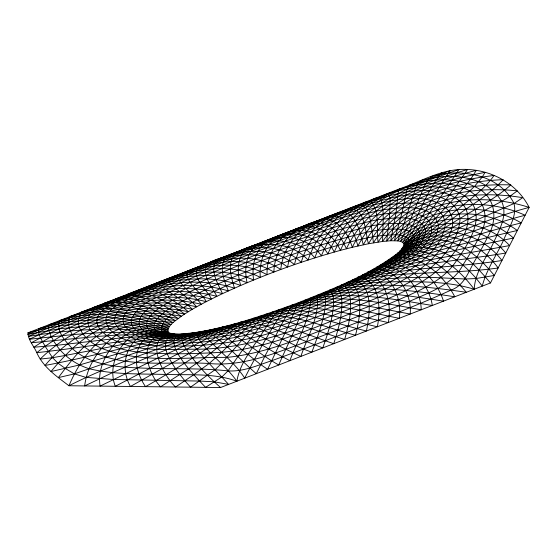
<?xml version="1.0" encoding="UTF-8"?>
<svg xmlns="http://www.w3.org/2000/svg" width="557" height="557" viewBox="0 0 557 557"><rect width="100%" height="100%" fill="white"/><g stroke="black" fill="none" stroke-linecap="round" stroke-linejoin="round"><path stroke-width="0.84" d="M27.954 332.849C28.122 340.216 34.005 346.12 36.79 352.672C43.168 367.223 56.737 376.441 68.936 385.75L220.586 387.526L490.48 282.935L529.15 207.413C517.516 184.388 492.903 170.546 467.539 169.474C443.219 167.949 421.712 181.283 399.487 188.879C380.716 196.141 361.953 203.43 343.182 210.692L27.954 332.849C58.993 324.271 91.613 320.804 123.689 324.244C143.609 325.281 162.449 334.165 182.264 334.235C222.271 329.988 260.585 316.369 298.218 302.792C332.452 289.055 367.801 275.757 397.475 253.365C402.405 249.801 403.992 243.681 409.089 240.283C416.859 231.782 423.111 222.076 429.67 212.649C439.633 198.459 449.485 184.186 458.884 169.62C413.531 184.868 361.152 202.859 340.431 250.358C300.028 261.498 260.53 276.007 222.508 293.65C208.332 300.397 194.24 307.492 181.213 316.306C176.374 320.484 167.991 324.265 167.963 331.512L169.147 332.828C158.773 332.557 146.47 334.179 140.615 343.941C132.455 357.399 137.147 374.478 145.523 386.649C179.862 367.3 212.649 345.458 244.14 321.8C253.755 317.149 265.278 321.493 275.193 323.513C295.022 329.257 314.183 337.041 333.72 343.683C338.002 330.482 341.894 316.863 341.921 302.876C341.552 297.577 341.385 289.689 335.37 287.649L342.945 285.469L359.369 282.009L387.031 278.723L407.404 277.574L429.356 277.282L465.109 279.001L475.741 278.57L494.31 275.457C481.708 260.161 466.3 245.164 446.227 240.965C430.937 237.742 415.097 241.815 401.639 249.223L414.213 239.475L430.763 223.496L463.556 188.092L470.776 179.041L476.277 170.351C429.134 182.557 375.112 200.074 352.289 247.308L340.431 250.358C334.221 237.191 321.626 224.485 305.821 227.193C287.356 230.487 270.632 239.747 252.969 245.734C177.586 274.448 102.892 304.846 27.85 334.374L59.056 328.839L79.017 326.841L98.213 326.005L125.186 327.008L171.417 333.761C137.14 331.304 144.576 369.778 160.562 386.823L188.621 368.845L204.189 358.088L217.174 347.979L244.795 324.446L253.129 318.319L261.832 317.692L266.706 317.922L283.597 320.728L303.969 326.367L344.637 339.457C348.355 326.513 351.634 313.027 350.36 299.464C349.615 293.887 347.714 286.159 341.176 285.059C392.037 269.052 446.025 275.416 498.132 267.987C475.977 237.185 435.588 225.202 403.003 247.273C428.131 224.819 448.65 197.275 467.539 169.474C421.377 183.629 368.17 201.321 346.454 248.77C342.277 240.018 337.424 230.654 328.581 225.829C319.433 221.303 308.884 224.095 299.861 227.486C279.377 233.585 266.357 253.637 267.054 274.692C228.843 253.832 185.321 271.44 148.385 286.18L126.55 294.646C146.373 296.428 165.018 305.041 181.213 316.306C130.832 306.113 76.65 323.018 40.181 359.098L52.525 357.698L65.364 355.443L133.395 342.374L195.939 332.599L195.458 332.982C144.785 341.392 95.456 356.118 44.999 365.455C77.346 326.757 128.73 308.578 178.156 318.5C159.546 306.796 137.802 297.41 115.396 298.97C152.89 284.892 195.242 275.353 234.462 288.192C231.608 277.999 227.103 265.564 233.829 255.942C241.613 247.712 253.714 246.271 263.621 241.634C325.525 217.105 388.215 194.692 450.3 170.665C433.088 193.878 422.011 221.254 403.755 243.722L403.776 245.421C434.996 222.445 478.776 229.595 501.961 260.523C450.341 268.349 397.127 267.109 346.837 282.469C353.737 282.872 357.343 290.072 358.68 296.032C361.361 309.086 358.701 322.51 355.533 335.23C324.132 327.203 292.55 312.519 259.471 316.32L252.07 322.412L221.721 352.309L209.16 363.505L193.641 374.812L175.573 386.997C162.714 375.153 141.123 333.817 174.578 334.242C149.736 332.87 125.102 327.808 100.107 329.208C76.065 329.96 52.059 332.334 28.351 336.456C82.262 313.152 141.889 290.559 201.321 304.261C194.066 294.695 182.334 288.025 177.439 276.94L177.822 275.631C191.413 268.035 207.643 264.84 222.995 262.256C240.422 260.077 258.733 262.869 273.877 272.081C274.476 247.781 292.564 227.228 315.84 221.54C326.332 217.314 336.853 213.129 347.505 209.355C353.291 206.431 359.641 205.073 365.406 202.087C370.245 201.857 373.907 197.47 378.753 197.665C392.525 190.034 408.643 188.997 423.954 187.013C437.997 186.101 452.994 187.786 464.803 196.057C488.851 213.15 469.161 242.622 456.789 260.203C445.579 277.915 426.349 287.537 407.787 295.718C388.549 304.303 368.964 312.087 349.35 319.774C309.26 334.165 269.776 353.124 226.943 357.399C185.314 356.974 141.346 363.728 101.604 348.341C88.869 342.583 72.18 328.261 80.862 312.95L81.768 311.997C124.524 296.366 171.612 284.488 216.847 296.352C212.294 287.259 203.827 278.138 205.373 267.325C210.553 258.511 223.106 258.873 231.329 254.103C271.51 239.712 311.133 223.74 351.133 208.84C371.825 201.369 392.588 192.938 414.707 190.988C431.591 189.477 451.636 190.898 463.299 204.858C471.382 215.162 467.664 229.254 461.704 239.594C444.131 276.613 404.848 292.035 369.228 306.35C321.104 324.369 273.473 347.387 221.721 352.309C193.613 353.82 165.311 354.753 137.252 351.989C121.252 349.907 104.215 345.333 92.97 333.002C85.499 326.325 86.043 313.006 96.264 309.302C116.232 299.339 137.273 291.784 157.944 283.457C184.896 272.86 211.806 262.152 238.807 251.667C245.748 249.668 252.85 248.227 260.07 247.768C275.074 246.779 290.225 252.091 301.267 262.305C307.917 238.862 325.197 219.124 347.505 209.355C365.768 205.839 364.919 232.415 368.476 243.743L352.289 247.308C347.505 231.447 334.813 213.359 315.84 221.54C296.296 229.672 283.13 248.721 280.714 269.532C253.943 251.11 219.2 258.135 191.162 269.602C177.405 276.481 203.611 294.409 206.236 301.664C160.381 289.953 114.171 303.621 70.252 316.467C63.992 330.921 78.948 343.913 89.99 350.687C126.752 368.999 169.676 361.02 209.16 363.505C247.127 367.147 282.253 349.97 317.149 337.82C351.356 324.822 385.555 311.739 419.143 297.173C435.713 289.87 453.913 282.155 462.776 265.223C469.21 255.092 475.657 244.899 480.538 233.912C492.36 212.384 479.556 190.926 456.712 185.704C443.734 182.195 430.074 182.849 416.949 185.112C403.644 186.518 391.641 192.054 380.146 198.591C356.849 210.149 338.196 230.062 327.871 253.901C317.17 235.256 293.295 229.317 274.072 237.616C256.652 243.604 250.998 263.37 253.644 280.025C223.294 266.323 188.545 272.331 158.153 282.643L157.944 283.457C168.729 292.676 182.16 299.053 192.36 309.288C136.82 297.153 79.769 316.125 31.338 342.771L96.438 336.491L116.406 335.112L135.017 334.646L168.13 334.834L184.945 334.214L206.786 330.955L237.658 323.617L263.99 315.687L297.737 303.83L330.524 290.831L360.316 277.379L380.459 266.65L392.817 258.873L399.501 253.908L404.674 249.07L408.065 244.467L409.089 240.283L408.232 238.396C401.082 232.937 391.118 235.221 382.763 235.465C371.693 236.586 360.852 239.183 350.109 241.975C322.155 249.459 294.597 258.399 267.555 268.676C241.829 278.542 216.548 289.633 192.158 302.458C181.673 309.462 162.943 315.52 161.036 329.702C165.464 336.47 175.434 334.151 182.264 334.235L121.21 337.876L56.577 345.326L33.789 347.234C78.697 317.789 134.731 300.39 188.322 311.697C176.311 301.441 162.261 294.103 148.113 287.335L147.779 286.688C179.396 276.063 215.183 269.776 247.113 282.733C243.493 267.353 246.507 247.287 263.621 241.634C283.506 233.286 308.724 237.191 321.375 255.844C331.791 229.7 353.054 208.861 378.753 197.665L380.146 198.591L381.273 200.297L382.993 209.724L383.244 218.88L382.548 241.46L368.476 243.743C395.595 197.526 452.841 181.631 503.187 179.681C488.628 195.507 469.447 206.09 452.277 218.797C433.645 231.823 414.965 244.941 394.802 255.538C426.467 240.659 456.058 265.132 474.202 289.243C475.044 271.607 486.776 257.48 493.85 241.982C499.434 229.533 508.081 215.127 501.627 201.39C485.307 174.223 447.946 172.461 420.465 180.747L416.949 185.112L415.731 187.862L404.034 223.782L397.656 240.875L390.673 240.749L382.548 241.46C413.823 197.352 472.844 189.394 522.675 197.679L514.02 203.5L467.636 223.963L417.555 247.872L384.817 262.41C411.066 254.18 436.256 277.463 443.476 301.149C399.933 294.277 354.349 286.939 310.862 297.891C309.664 320.087 297.501 340.209 289.849 360.685L275.318 352.908L241.46 332.821L230.347 328.059L222.779 326.889L146.985 357.629L112.66 372.598L84.671 385.931C87.017 365.594 99.585 346.614 116.406 335.112C132.134 325.302 151.553 324.571 169.488 326.465C141.736 314.357 110.641 307.478 80.542 314.002M398.492 190.793L396.034 212.795L390.673 240.749C422.791 202.393 481.018 195.396 525.14 215.246C474.292 228.377 425.966 249.313 376.72 267.235C400.97 262.103 420.96 287.335 421.224 309.776C380.932 302.736 338.886 293.365 298.218 302.792L287.69 327.37L267.59 369.312L260.662 364.55L228.133 338.705L218.4 332.306L214.215 330.21L211.528 329.563L147.347 348.703L74.353 373.879L58.332 377.618C72.577 358.91 87.296 338.788 109.548 329.103C129.426 320.47 151.866 319.593 173.067 322.635C148.872 309.783 120.493 301.462 93.123 307.596C133.965 292.355 179.396 281.696 222.508 293.65C217.947 283.555 206.459 265.814 220.551 258.295C244.279 248.986 273.94 246.96 294.437 264.638C299.687 242.072 315.638 222.675 336.915 213.422C355.916 207.281 359.662 232.178 363.31 244.788C388.835 198.292 444.723 181.366 494.073 175.462C482.842 191.552 465.694 202.087 451.024 214.724C433.952 228.628 416.601 242.358 397.475 253.365C431.264 236.279 462.435 259.367 482.251 286.124C486.456 269.56 496.545 255.398 503.612 240.011C508.297 228.412 517.328 216.555 514.02 203.5C499.399 173.861 460.152 167.963 431.09 176.632L427.122 181.102L423.954 187.013L408.448 224.485L400.525 241.39L397.656 240.875C428.514 210.003 481.902 204.405 517.328 230.501C466.815 242.03 416.817 256.011 367.62 272.213C391.209 270.006 402.398 298.643 399.223 318.298C361.98 311.001 323.345 299.722 285.281 307.555C270.389 330.197 256.854 353.911 244.718 378.175C233.111 360.094 214.675 347.826 200.952 331.728L195.458 332.982L195.284 333.615C205.784 351.801 224.68 364.069 236.864 381.218C240.095 361.966 253.734 346.907 263.698 330.726C268.718 323.784 272.791 316.021 278.799 309.852C315.603 302.911 352.511 315.074 388.278 322.545C392.024 304.324 386.064 274.35 362.725 274.747C412.055 259.151 462.853 248.533 513.47 238.041C482.132 209.857 430.881 213.505 400.525 241.39L402.641 242.344L403.755 243.722C433.736 219.667 481.171 222.619 505.784 253.045C454.589 261.518 402.182 264.756 352.323 279.879C374.562 283.694 369.549 315.255 366.436 331.004C333.601 323.13 300.195 309.344 265.877 314.239L256.582 323.283L221.331 363.7L215.037 369.737L190.578 387.171C181.965 377.924 146.783 337.41 178.247 334.367L163.744 334.27L130.846 332.292L102.885 332.466L72.466 334.604L29.514 339.22C80.932 314.649 139.187 293.852 196.691 306.803C187.974 297.208 176.318 290.552 167.963 280.735L167.852 279.551L168.52 278.604C197.714 268.537 231.517 262.883 260.293 277.344C258.81 259.52 266.678 240.06 284.495 233.606C303.196 225.293 325.434 233.655 334.228 252.063C346.426 223.817 371.073 203.5 398.492 190.793L399.487 188.879M441.778 172.489C424.643 193.091 418.008 220.447 402.641 242.344C432.685 216.736 481.937 215.935 509.62 245.553C458.773 255.015 407.167 262.089 357.622 277.302C380.835 278.653 380.703 310.089 377.347 326.778C343.056 319.112 307.889 306.127 272.324 312.08L266.706 317.922L246.904 343.676L228.022 370.878L221.902 376.936L205.561 387.352C198.96 380.048 151.824 334.325 186.581 333.866C136.395 338.057 86.801 347.213 36.79 352.672C77.639 319.927 132.796 303.44 184.604 314.044C170.588 303.231 154.442 295.384 137.398 290.733C170.296 279.711 207.197 273.215 240.708 285.456C236.391 271.496 236.259 251.298 252.969 245.734C273.675 237.205 300.119 239.343 314.761 257.898C324.042 232.687 343.92 212.113 368.511 201.411L370.739 201.745C380.361 211.904 376.079 229.226 378.099 242.072C407.996 197.241 466.898 185.627 517.3 190.849L509.843 196.336L501.627 201.39L412.34 248.652L388.452 260.063C416.455 249.87 442.738 273.536 454.791 296.77C409.534 289.898 362.141 283.743 317.142 295.363C320.164 316.098 307.123 337.159 300.864 356.417L285.832 349.281L249.926 330.823L237.554 326.332L228.621 325.379L157.979 358.047L100.072 386.112C97.197 367.815 107.341 349.309 121.21 337.876C134.571 327.739 152.27 326.882 168.353 328.254C134.167 314.343 95.539 309.302 59.815 320.505C55.589 331.283 65.663 341.357 72.333 348.585C93.235 367.502 123.257 367.258 149.742 368.372C175.838 369.075 202.024 368.086 228.022 370.878C243.249 371.923 257.397 365.364 271.551 360.769C300.272 350.471 328.721 339.45 357.176 328.442C388.647 316.014 420.396 304.178 451.149 290.03C462.999 285.992 467.657 274.162 472.984 264.011C477.927 255.273 483.016 246.605 487.347 237.547C498.515 219.054 495.988 195.744 474.418 186.511C454.317 176.513 430.853 179.152 409.917 184.833L406.972 189.227L402.036 212.649L394.328 240.687C425.778 206.278 481.478 199.601 521.213 222.918C470.644 235.367 421.454 252.718 372.292 269.706C396.111 265.974 412.076 292.905 410.203 314.044C371.456 306.879 331.109 296.547 291.764 305.201L264.784 356.355L256.276 373.691C239.795 359.216 224.854 342.423 206.153 330.712L138.672 347.672L79.581 364.932L50.938 371.568C66.513 352.957 84.274 334.736 107.473 326.033C129.078 318.096 152.841 316.891 175.434 320.609C154.178 308.327 129.168 299.248 104.326 303.252C143.428 288.575 187.27 278.632 228.384 290.928C223.629 279.774 216.025 260.585 231.329 254.103M70.252 316.467C115.153 300.724 163.883 286.959 211.416 299.032C207.838 290.413 186.135 272.826 201.752 265.501C228.621 254.159 262.612 247.858 287.579 267.054C291.408 245.352 306.009 226.191 326.353 217.488C345.465 209.919 353.897 231.719 357.907 245.978C382.005 199.093 436.869 181.756 485.112 172.336L482.188 177.07L474.418 186.511L437.6 221.345L419.693 236.962L399.766 251.256C413.057 244.69 428.605 241.557 443.121 245.707C463.083 251.486 477.412 267.708 490.48 282.935M242.156 249.905C263.809 241.118 291.415 241.689 308.056 260.056C316.049 235.715 334.66 215.601 358.067 205.303C364.946 203.653 368.309 211.263 369.5 216.701C371.616 225.265 372.348 234.093 373.413 242.831C401.966 197.227 460.207 183.016 510.866 184.924C493.363 200.325 472.127 210.525 452.604 223.037C432.636 235.131 412.862 247.656 391.787 257.773C423.014 244.788 447.814 270.723 466.355 292.286C419.247 285.407 369.966 280.491 323.332 292.808C327.238 297.257 325.093 304.206 324.87 309.553C322.329 324.237 317.114 338.28 311.843 352.163C285.978 343.523 262.57 324.557 234.588 323.763C195.173 345.236 155.097 365.503 115.306 386.293C109.054 370.482 115.055 351.878 126.892 340.327C137.774 330.12 153.641 329.034 167.789 329.953C130.011 316.07 88.034 312.386 49.267 324.592C46.955 330.21 51.042 335.927 53.563 340.717C61.27 354.224 74.346 364.062 89.099 368.706C114.255 374.819 140.406 373.726 166.097 374.457C189.749 375.216 214.208 372.974 236.864 381.218M81.768 311.997C111.825 303.864 143.671 311.238 171.076 324.592C151.42 322.148 130.435 322.865 112.521 332.153C91.717 343.537 77.98 364.417 68.936 385.75C114.944 362.475 164.287 347.032 212.704 329.716C221.421 325.476 229.769 333.441 237.122 337.131C251.242 346.064 264.067 356.946 278.765 364.981C287.739 343.655 299.381 323.06 304.568 300.362C346.621 290.148 390.415 298.545 432.309 305.48C429.015 282.127 405.928 258.225 380.897 264.798C430.366 245.839 477.711 220.837 529.15 207.413C480.698 191.81 419.595 198.369 386.739 241.014L389.322 218.274L390.13 204.572L389.837 198.048L389.378 195.716L387.957 193.342M474.202 289.243C447.006 280.923 418.112 281.557 389.942 281.807C369.576 282.566 349.002 284.251 329.41 290.239C334.597 293.448 333.316 301.045 333.385 306.253C332.23 320.623 327.509 334.395 322.795 347.916L266.782 326.137L252.07 322.412L247.928 321.918L240.673 322.043L196.607 349.239L130.442 386.467C122.575 372.884 123.194 354.593 133.395 342.374C141.75 332.334 155.765 330.955 167.963 331.512C126.258 318.047 80.793 315.687 38.642 328.707L38.398 332.153L40.48 337.855L45.194 346.405L52.525 357.698L58.095 363.261L65.434 368.553L74.353 373.879L85.848 377.361L113.28 379.47L199.302 381.058L213.881 381.768L228.635 384.407L204.189 358.088L193.871 345.688L190.299 340.153L188.907 336.477L189.324 334.325L191.142 333.323C181.102 332.508 179.814 338.691 184.256 346.022C193.78 361.82 206.786 375.411 220.586 387.526M438.45 224.833C436.737 248.868 411.895 263.426 393.646 275.13C363.916 291.297 332.007 302.945 300.397 314.816C265.041 328.101 228.119 337.876 190.299 340.153C168.68 339.666 137.649 345.194 123.689 324.244C120.702 315.652 128.813 308.55 135.247 304.366C147.132 296.923 160.284 291.861 173.018 286.11C206.919 271.363 241.014 257.007 275.799 244.446C311.363 232.464 346.203 217.585 382.993 209.724C400.615 207.726 431.981 202.191 438.45 224.833M460.068 218.504C458.71 243.764 437.823 263.74 418.168 277.309C385.228 296.644 348.87 309.149 313.396 322.928C275.993 337.236 237.004 349.023 196.607 349.239C165.359 348.877 128.59 354.266 102.885 332.466C82.749 312.435 118.3 301.316 131.925 295.307C176.52 277.219 221.143 259.186 266.142 242.114C310.117 226.998 352.539 206.501 398.081 196.363C419.066 192.868 454.811 191.246 460.068 218.504M131.236 319.997C130.442 329.542 141.144 334.277 148.844 336.282C162.115 339.262 175.859 338.747 189.352 338.099C222.25 335.516 254.577 327.732 285.637 316.71C318.973 304.721 352.358 292.397 383.947 276.244C402.224 265.592 423.285 253.964 431.41 233.23C434.968 208.227 398.471 212.321 383.195 214.062C351.321 219.695 321.25 232.408 290.552 242.288C254.062 254.897 218.344 269.644 183.128 285.456C165.889 295.426 139.278 299.527 131.236 319.997M445.391 223.622C442.174 249.32 417.541 265.759 397.023 278.054C365.573 294.674 332.049 306.9 298.761 319.252C261.672 333.177 222.57 342.256 182.849 343.021C160.548 342.221 128.187 346.085 115.104 323.457C112.333 314.148 121.586 307.234 128.59 303.175C142.014 295.579 156.482 290.106 170.588 283.973C206.368 268.892 242.26 254.062 278.765 240.819C315.735 228.391 351.676 211.945 390.13 204.572C408.351 202.247 441.325 199.072 445.391 223.622M414.457 237.115C409.764 255.176 388.368 262.855 374.165 272.262C349.385 285.316 323.255 295.586 297.076 305.459C267.994 316.299 238.312 325.803 207.754 331.512C196.294 333.74 184.645 335.237 172.949 335.042C166.397 334.666 157.074 334.854 153.983 327.788C153.433 320.407 160.5 315.387 165.554 311.182C174.237 305.111 183.796 300.474 193.223 295.711C220.14 282.42 247.74 270.493 275.945 260.216C305.633 249.647 335.641 239.788 366.276 232.346C376.581 230.076 387.143 228.85 397.705 229.115C403.672 229.602 412.848 229.902 414.457 237.115M106.178 317.177C104.222 326.882 113.607 333.991 121.21 337.876C134.989 344.525 150.571 345.612 165.638 346.05C203.785 346.879 242.316 342.736 278.57 330.385C317.295 317.358 355.631 302.883 392.622 285.483C416.587 273.981 440.086 256.993 450.766 231.803C461.405 204.315 425.179 195.472 405.231 198.905C368.908 202.616 335.579 218.866 301.372 230.473C259.813 245.54 218.65 261.679 177.794 278.549C161.377 285.337 144.827 291.826 128.674 299.227C120.416 303.746 109.59 307.492 106.178 317.177M420.027 234.288C415.111 254.062 393.145 262.946 377.472 273.034C351.37 286.758 323.77 297.327 296.199 307.673C265.717 319.05 234.413 328.533 202.219 333.573C190.034 335.495 177.648 336.344 165.332 335.537C158.508 334.778 149.192 333.434 146.693 325.922C146.094 317.963 153.523 312.456 159.135 308.098C168.708 301.741 179.201 296.965 189.498 291.938C218.24 278.201 247.538 265.592 277.532 254.848C308.453 244.175 339.443 233.362 371.31 225.87C382.081 223.893 393.103 222.807 404.034 223.782C410.363 224.492 419.351 226.629 420.027 234.288M425.875 231.858C420.73 253.219 397.851 263.663 380.744 274.357C353.229 288.707 324.111 299.666 295.078 310.479C263.099 322.371 230.027 331.714 196.085 335.794C183.211 337.096 170.143 337.688 157.283 335.941C150.265 334.583 141.172 332.028 139.104 324.188C138.547 315.659 146.526 309.845 152.709 305.417C163.319 298.824 174.828 293.845 186.101 288.512C216.687 274.357 247.74 261.149 279.523 249.884C311.739 239.134 343.669 226.845 376.95 219.792C390.972 218.692 422.15 212.043 425.875 231.858"/></g></svg>
